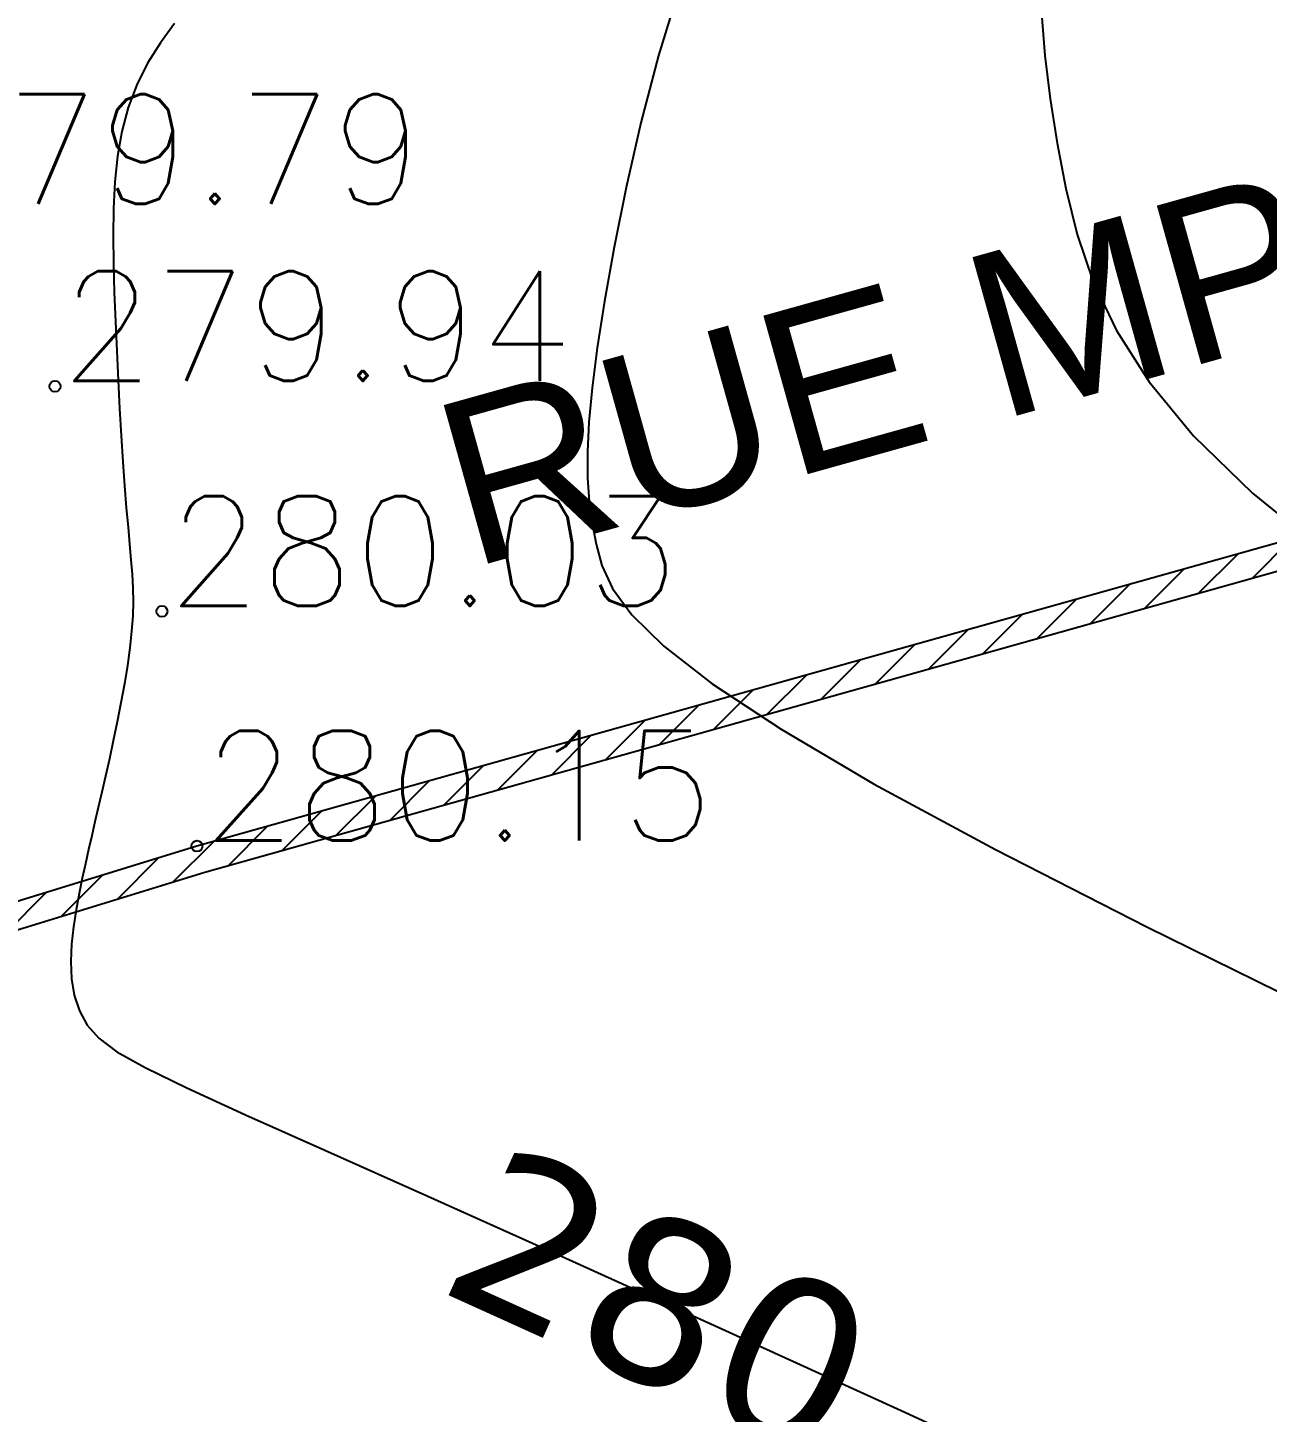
# Model space of a CAD drawing. Extents: x 524954 to 526204, y 9523489 to 9524010.
# Drawn here: x 525592.25 to 525603.56, y 9523832.95 to 9523845.58 of the extents above; entities that cross this region are included whole.
import ezdxf
from ezdxf.enums import TextEntityAlignment as Align

# ---------------------------------------------------------------- set-up
doc = ezdxf.new("R2010")
doc.units = 0
doc.header["$PDMODE"] = 33
doc.header["$PDSIZE"] = 0.1
doc.linetypes.add('CACHE2', pattern=[4.7625, 3.175, -1.5875])
for name, color, linetype in [('Cloture', 7, 'Continuous'), ('CN_01_00', 3, 'Continuous'), ('CN_02_00', 4, 'Continuous'), ('CN_10_00', 1, 'Continuous'), ('Cotation Courbes de niveau', 7, 'Continuous'), ('Murs', 1, 'Continuous'), ('TopoAlt', 3, 'Continuous'), ('TOPOJIS', 7, 'Continuous'), ('Toponomie', 7, 'CACHE2')]:
    doc.layers.add(name, color=color, linetype=linetype)
doc.styles.add('Simplex 1.0', font='Simplex.shx', dxfattribs={"width": 0.99, "height": 1})
doc.styles.get("Standard").update_dxf_attribs({"font": 'arial.ttf'})
doc.styles.add('Verdana 1.0', font='verdana.ttf', dxfattribs={"width": 0.99, "height": 1})

# ---------------------------------------------------------------- blocks, each defined once
blk = doc.blocks.new('TCPOINT M')
at = {"color": 0}
blk.add_point((0, 0), dxfattribs=at)
at = {"layer": 'TopoAlt', "style": 'Simplex 1.0', "width": 0.99}
blk.add_attdef('ALT', (0.15, 0.15), '', height=1, dxfattribs=at)

msp = doc.modelspace()

# ---------------------------------------------------------------- hatches: boundary and pattern name
at = {"layer": 'Murs'}
h = msp.add_hatch(dxfattribs=at)
h.set_pattern_fill('_U', color=256, scale=0.25, angle=45, style=0, pattern_type=0)
h.set_pattern_definition([(45, (0, 0), (-0.1767766952966, 0.1767766952966), [])])
h.paths.add_polyline_path([(525615.901, 9523844.318), (525593.796, 9523838.116), (525591.227, 9523837.327), (525584.966, 9523835.576), (525585.034, 9523835.335), (525591.298, 9523837.087), (525593.867, 9523837.876), (525615.969, 9523844.077)])

# ---------------------------------------------------------------- linework, layer by layer
at = {"layer": 'Cloture', "flags": 128}
for points in [[(525615.901, 9523844.318), (525593.796, 9523838.116), (525591.227, 9523837.327), (525584.966, 9523835.576)], [(525615.969, 9523844.077), (525593.867, 9523837.876), (525591.298, 9523837.087), (525585.034, 9523835.335)]]:
    msp.add_lwpolyline(points, dxfattribs=at)
at = {"layer": 'CN_01_00', "elevation": 281, "flags": 128}
msp.add_lwpolyline([(525598.196, 9523845.949), (525598.005, 9523845.323), (525597.844, 9523844.708), (525597.709, 9523844.121), (525597.6, 9523843.575), (525597.513, 9523843.084), (525597.447, 9523842.658), (525597.4, 9523842.293), (525597.371, 9523841.98), (525597.357, 9523841.709), (525597.359, 9523841.472), (525597.373, 9523841.259), (525597.4, 9523841.061), (525597.437, 9523840.87), (525597.489, 9523840.675), (525597.585, 9523840.464), (525597.762, 9523840.223), (525598.053, 9523839.938), (525598.495, 9523839.595), (525599.123, 9523839.181), (525599.972, 9523838.682), (525601.078, 9523838.084), (525602.458, 9523837.38), (525604.058, 9523836.593)], dxfattribs=at)
at = {"layer": 'CN_02_00', "elevation": 282, "flags": 128}
msp.add_lwpolyline([(525601.498, 9523845.706), (525601.529, 9523845.323), (525601.576, 9523844.928), (525601.639, 9523844.523), (525601.72, 9523844.111), (525601.824, 9523843.691), (525601.97, 9523843.261), (525602.181, 9523842.815), (525602.478, 9523842.348), (525602.884, 9523841.856), (525603.421, 9523841.333), (525604.111, 9523840.775)], dxfattribs=at)
at = {"layer": 'CN_10_00', "elevation": 280, "flags": 128}
msp.add_lwpolyline([(525593.591, 9523845.616), (525593.463, 9523845.44), (525593.347, 9523845.254), (525593.248, 9523845.056), (525593.17, 9523844.849), (525593.113, 9523844.631), (525593.073, 9523844.405), (525593.048, 9523844.171), (525593.035, 9523843.929), (525593.032, 9523843.68), (525593.035, 9523843.424), (525593.043, 9523843.163), (525593.053, 9523842.897), (525593.065, 9523842.629), (525593.077, 9523842.364), (525593.091, 9523842.105), (525593.106, 9523841.855), (525593.121, 9523841.618), (525593.136, 9523841.399), (525593.152, 9523841.2), (525593.168, 9523841.024), (525593.182, 9523840.868), (525593.195, 9523840.726), (525593.205, 9523840.595), (525593.212, 9523840.469), (525593.214, 9523840.344), (525593.211, 9523840.214), (525593.201, 9523840.076), (525593.185, 9523839.925), (525593.162, 9523839.764), (525593.135, 9523839.595), (525593.104, 9523839.422), (525593.07, 9523839.249), (525593.034, 9523839.077), (525592.998, 9523838.911), (525592.963, 9523838.754), (525592.929, 9523838.607), (525592.897, 9523838.469), (525592.867, 9523838.338), (525592.837, 9523838.21), (525592.808, 9523838.084), (525592.779, 9523837.956), (525592.751, 9523837.823), (525592.723, 9523837.684), (525592.695, 9523837.535), (525592.671, 9523837.38), (525592.653, 9523837.222), (525592.646, 9523837.063), (525592.653, 9523836.907), (525592.678, 9523836.756), (525592.725, 9523836.614), (525592.796, 9523836.484), (525592.901, 9523836.365), (525593.066, 9523836.242), (525593.323, 9523836.097), (525593.704, 9523835.912), (525594.239, 9523835.667), (525594.962, 9523835.344), (525595.903, 9523834.925), (525597.094, 9523834.391), (525598.55, 9523833.732), (525600.217, 9523832.971), (525602.025, 9523832.139)], dxfattribs=at)

# ---------------------------------------------------------------- block references
at = {"layer": 'TOPOJIS'}
ref = msp.add_blockref('TCPOINT M', (525591.152, 9523843.92, 279.79), dxfattribs=at)
ref.add_attrib('ALT', '279.79', (525591.202, 9523843.97, 279.79), dxfattribs={"layer": 'TopoAlt', "height": 1, "style": 'Simplex 1.0', "width": 0.99})
ref = msp.add_blockref('TCPOINT M', (525592.502, 9523842.307, 279.94), dxfattribs=at)
ref.add_attrib('ALT', '279.94', (525592.552, 9523842.357, 279.94), dxfattribs={"layer": 'TopoAlt', "height": 1, "style": 'Simplex 1.0', "width": 0.99})
ref = msp.add_blockref('TCPOINT M', (525593.477, 9523840.256, 280.03), dxfattribs=at)
ref.add_attrib('ALT', '280.03', (525593.527, 9523840.306, 280.03), dxfattribs={"layer": 'TopoAlt', "height": 1, "style": 'Simplex 1.0', "width": 0.99})
ref = msp.add_blockref('TCPOINT M', (525593.796, 9523838.116, 280.15), dxfattribs=at)
ref.add_attrib('ALT', '280.15', (525593.846, 9523838.166, 280.15), dxfattribs={"layer": 'TopoAlt', "height": 1, "style": 'Simplex 1.0', "width": 0.99})

# ---------------------------------------------------------------- texts
at = {"layer": 'Cotation Courbes de niveau', "style": 'Verdana 1.0', "width": 0.99}
msp.add_text('280', height=1.5, rotation=335.6434, dxfattribs=at).set_placement((525598.036, 9523833.965, 280), align=Align.MIDDLE_CENTER)
at = {"layer": 'Toponomie', "insert": (525582.683, 9523838.399), "char_height": 1.5, "width": 40.17376, "attachment_point": 1, "rotation": 15.6235}
msp.add_mtext('\\pi13.705;RUE MPISSA', dxfattribs=at)

doc.saveas('drawing.dxf')
